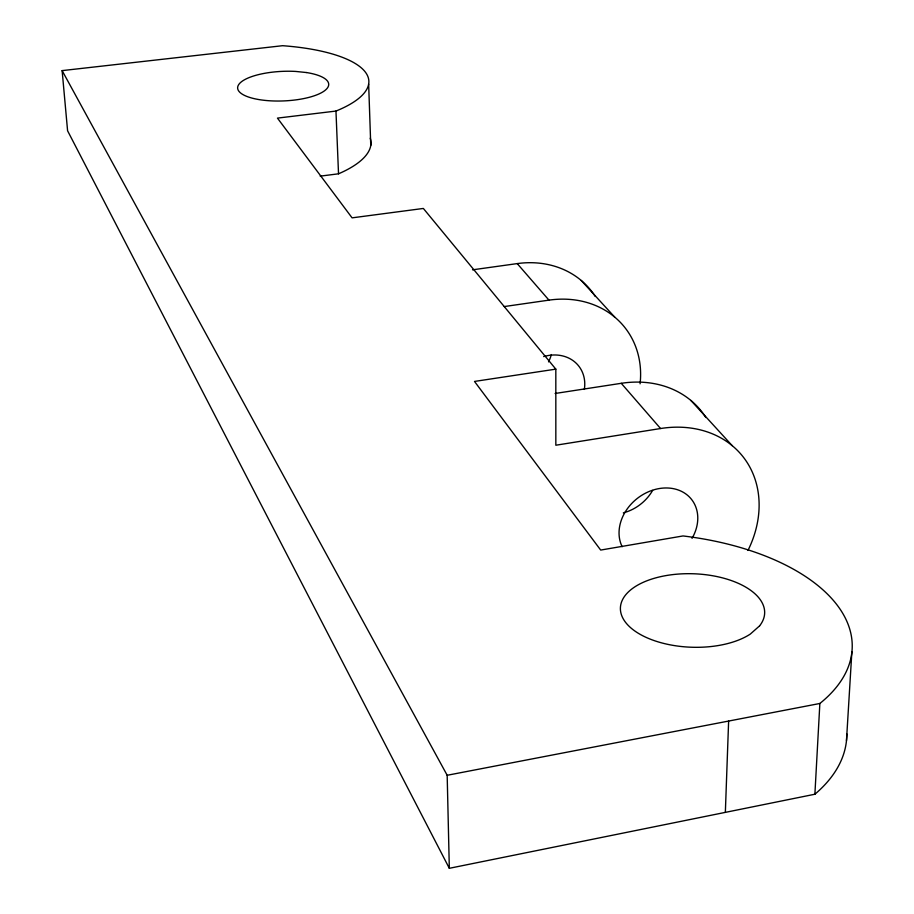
<?xml version="1.0" encoding="UTF-8"?>
<svg xmlns="http://www.w3.org/2000/svg" width="914" height="914" viewBox="0 0 914 914"><rect width="100%" height="100%" fill="white"/><g stroke="black" fill="none" stroke-linecap="round" stroke-linejoin="round"><path stroke-width="1.37" d="M725.35 812.375L728.629 721.055M320.197 176.139L338.523 173.809L335.964 111.062A129.834 42.01 -2.7 0 0 282.575 45.7L62.129 70.618L67.59 130.782L449.322 868.3L814.888 794.232L819.858 703.483A208.929 108.72 1.5 0 0 683.009 535.947L600.681 550.068L474.503 381.435L555.826 369.142L555.838 445.221L660.559 428.529A108.903 88.727 -38.3 0 1 747.972 550.445M846.478 740.591L851.871 651.831M62.129 70.618L447.175 775.278L819.858 703.483M555.118 393.477L621.257 383.309A105.03 86.876 -38.4 0 1 705.848 417.515M504.277 306.556L548.971 300.135A97.889 83.208 -38.7 0 1 640.086 383.823M472.538 269.824L517.221 263.598A94.748 81.495 -38.9 0 1 595.265 296.456M335.964 111.062L277.456 118.112L352.084 217.852L423.353 208.449L555.826 369.142M581.19 280.427L614.688 317.089M690.847 400.412L732.205 445.666M517.221 263.598L548.971 300.135M621.257 383.309L660.559 428.529M368.65 84.134L370.764 145.463M447.175 775.278L449.322 868.3M846.798 733.873A205.159 113.085 1.8 0 1 814.888 794.232M370.239 138.197A128.371 44.306 -2.8 0 1 338.523 173.809M622.16 546.709A42.193 34.366 -38.3 0 1 661.29 488.259A42.193 34.366 -38.3 0 1 692.035 538.369M551.348 354.552A36.709 31.567 -38.9 0 1 548.537 361.875M652.619 490.418A40.696 33.658 -38.4 0 1 623.325 512.868M543.67 356.586A37.931 32.23 -38.7 0 1 584.343 389.421M759.58 625.873L750.268 634.11A72.172 36.743 2.1 0 1 628.981 626.17A72.172 36.743 2.1 0 1 688.288 573.684A72.172 36.743 2.1 0 1 759.58 625.873M306.418 72.537L295.668 71.429A45.586 14.795 -2.4 0 0 238.2 90.155A45.586 14.795 -2.4 0 0 308.783 97.421A45.586 14.795 -2.4 0 0 306.418 72.537"/></g></svg>
